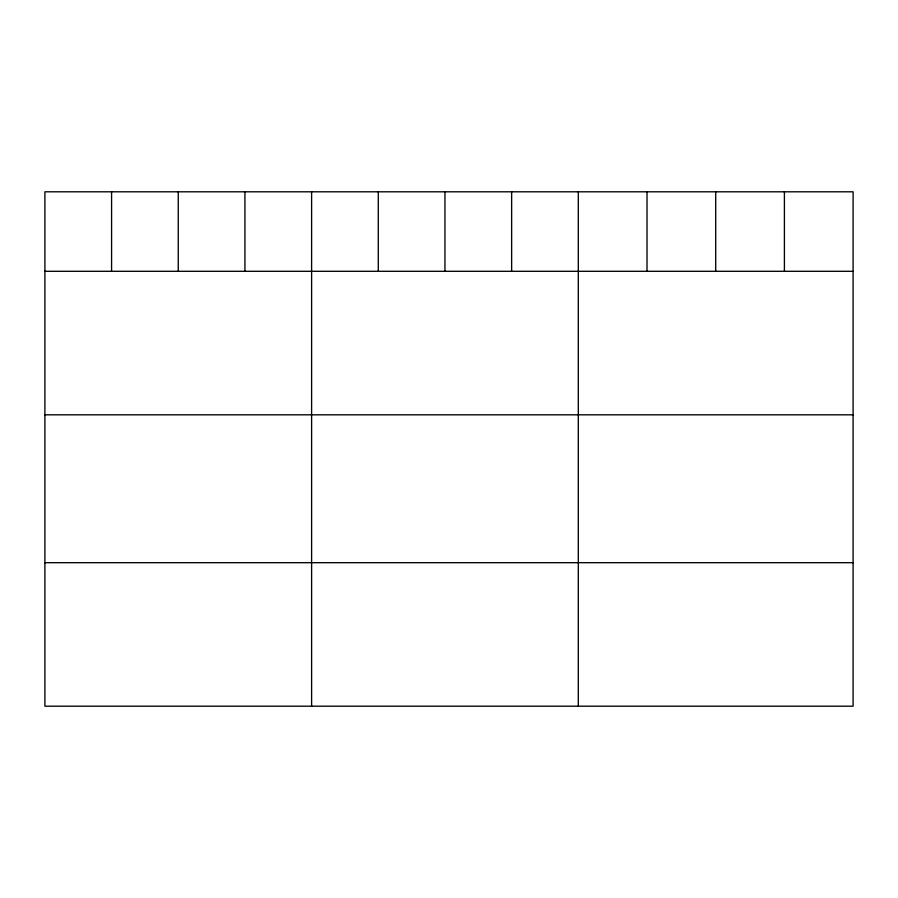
<?xml version="1.0" encoding="UTF-8"?>
<svg xmlns="http://www.w3.org/2000/svg" width="898" height="898" viewBox="0 0 898 898"><rect width="100%" height="100%" fill="white"/><g stroke="black" fill="none" stroke-linecap="round" stroke-linejoin="round"><path stroke-width="1.35" d="M853.1 271.297L853.1 706.198L44.9 706.198L44.9 191.802L853.1 191.802L853.1 271.297L44.9 271.297M44.9 414.82L853.1 414.82M44.9 562.687L853.1 562.687M784.403 191.802L784.403 271.297M715.706 191.802L715.706 271.297M647.009 191.802L647.009 271.297M578.312 191.802L578.312 706.198M511.636 191.802L511.636 271.297M444.959 191.802L444.959 271.297M378.283 191.802L378.283 271.297M311.606 191.802L311.606 706.198M244.929 191.802L244.929 271.297M178.253 191.802L178.253 271.297M111.577 191.802L111.577 271.297"/></g></svg>
